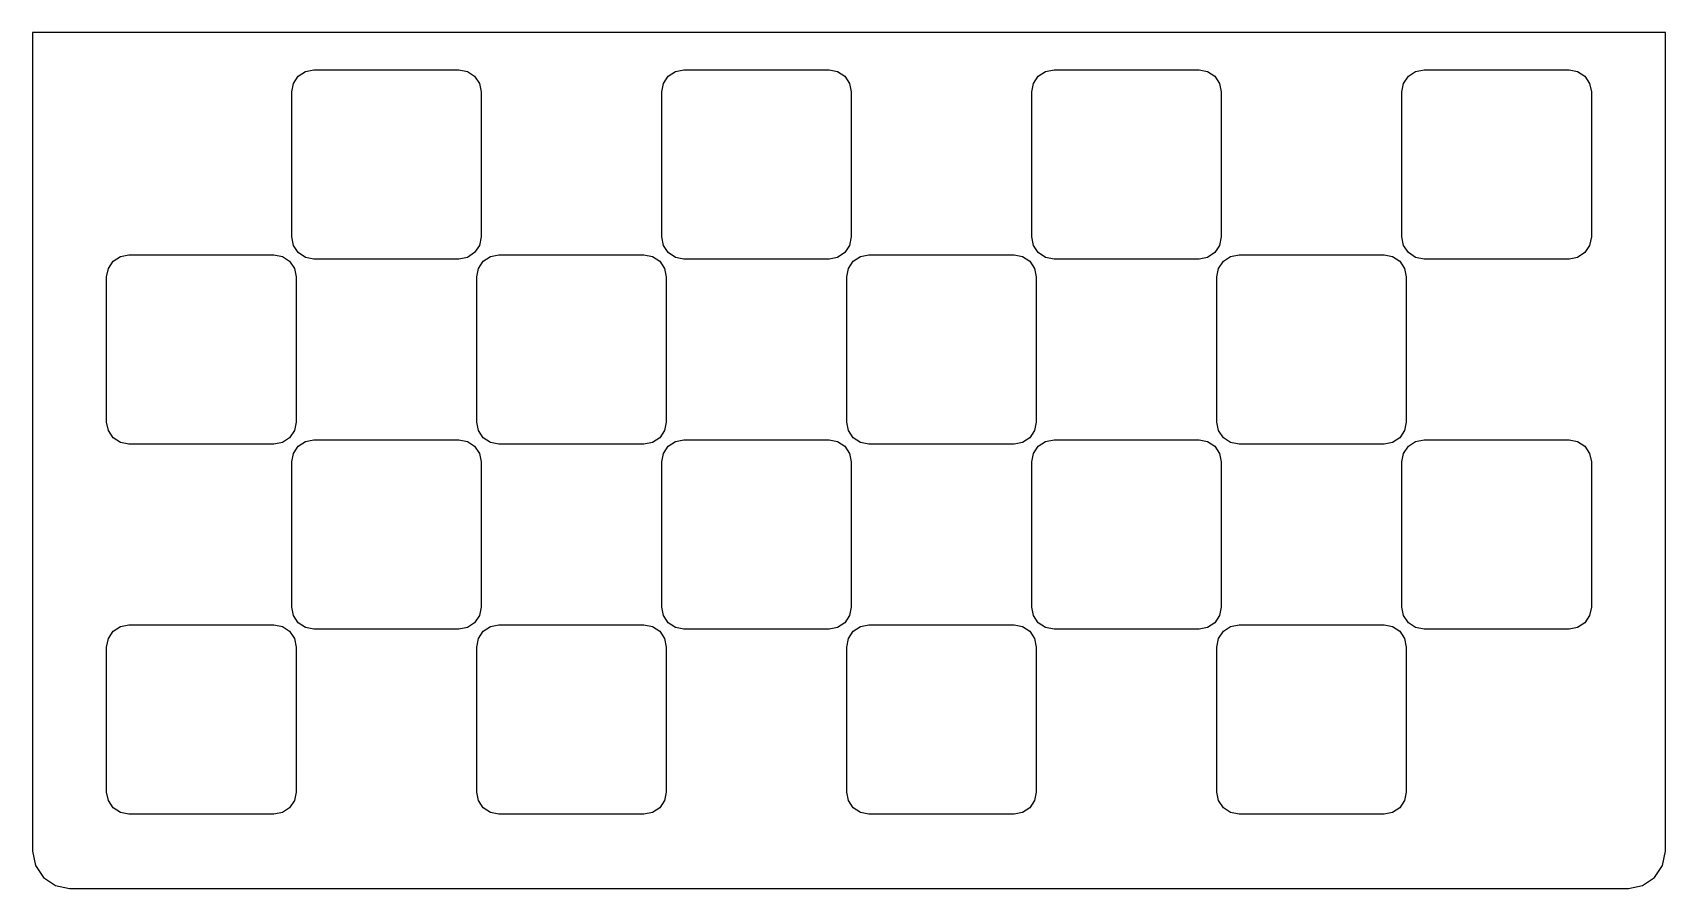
# Model space of a CAD drawing. Header units: metres. Extents: x -5 to 215, y -5 to 110.
import ezdxf

# ---------------------------------------------------------------- set-up
doc = ezdxf.new("R2010")
doc.units = ezdxf.units.M

msp = doc.modelspace()

# ---------------------------------------------------------------- linework, layer by layer
for p, q in [((215.3, 110.3), (-5.29999, 110.3)), ((-5.29999, 110.3), (-5.29999, -0.29999)), ((215.3, -0.29999), (215.3, 110.3)), ((29.9284, 103.448), (30.5787, 104.421)), ((30.5787, 104.421), (31.5519, 105.072)), ((31.5519, 105.072), (32.7, 105.3)), ((32.7, 105.3), (52.3, 105.3)), ((52.3, 105.3), (53.448, 105.072)), ((53.448, 105.072), (54.4213, 104.421)), ((54.4213, 104.421), (55.0716, 103.448)), ((79.9284, 103.448), (80.5787, 104.421)), ((80.5787, 104.421), (81.5519, 105.072)), ((81.5519, 105.072), (82.7, 105.3)), ((82.7, 105.3), (102.3, 105.3)), ((102.3, 105.3), (103.448, 105.072)), ((103.448, 105.072), (104.421, 104.421)), ((104.421, 104.421), (105.072, 103.448)), ((129.928, 103.448), (130.579, 104.421)), ((130.579, 104.421), (131.552, 105.072)), ((131.552, 105.072), (132.7, 105.3)), ((132.7, 105.3), (152.3, 105.3)), ((152.3, 105.3), (153.448, 105.072)), ((153.448, 105.072), (154.421, 104.421)), ((154.421, 104.421), (155.072, 103.448)), ((179.928, 103.448), (180.579, 104.421)), ((180.579, 104.421), (181.552, 105.072)), ((181.552, 105.072), (182.7, 105.3)), ((182.7, 105.3), (202.3, 105.3)), ((202.3, 105.3), (203.448, 105.072)), ((203.448, 105.072), (204.421, 104.421)), ((204.421, 104.421), (205.072, 103.448)), ((29.7, 102.3), (29.9284, 103.448)), ((29.7, 82.7), (29.7, 102.3)), ((55.0716, 103.448), (55.3, 102.3)), ((55.3, 102.3), (55.3, 82.7)), ((79.7, 102.3), (79.9284, 103.448)), ((79.7, 82.7), (79.7, 102.3)), ((105.072, 103.448), (105.3, 102.3)), ((105.3, 102.3), (105.3, 82.7)), ((129.7, 102.3), (129.928, 103.448)), ((129.7, 82.7), (129.7, 102.3)), ((155.072, 103.448), (155.3, 102.3)), ((155.3, 102.3), (155.3, 82.7)), ((179.7, 102.3), (179.928, 103.448)), ((179.7, 82.7), (179.7, 102.3)), ((205.072, 103.448), (205.3, 102.3)), ((205.3, 102.3), (205.3, 82.7)), ((29.9284, 81.5519), (29.7, 82.7)), ((55.3, 82.7), (55.0716, 81.5519)), ((79.9284, 81.5519), (79.7, 82.7)), ((105.3, 82.7), (105.072, 81.5519)), ((129.928, 81.5519), (129.7, 82.7)), ((155.3, 82.7), (155.072, 81.5519)), ((179.928, 81.5519), (179.7, 82.7)), ((205.3, 82.7), (205.072, 81.5519)), ((4.92836, 78.448), (5.57867, 79.4213)), ((5.57867, 79.4213), (6.55194, 80.0716)), ((6.55194, 80.0716), (7.7, 80.3)), ((7.7, 80.3), (27.3, 80.3)), ((27.3, 80.3), (28.448, 80.0716)), ((28.448, 80.0716), (29.4213, 79.4213)), ((29.4213, 79.4213), (30.0716, 78.448)), ((30.5787, 80.5787), (29.9284, 81.5519)), ((31.5519, 79.9284), (30.5787, 80.5787)), ((32.7, 79.7), (31.5519, 79.9284)), ((52.3, 79.7), (32.7, 79.7)), ((53.448, 79.9284), (52.3, 79.7)), ((54.4213, 80.5787), (53.448, 79.9284)), ((55.0716, 81.5519), (54.4213, 80.5787)), ((54.9284, 78.448), (55.5787, 79.4213)), ((55.5787, 79.4213), (56.5519, 80.0716)), ((56.5519, 80.0716), (57.7, 80.3)), ((57.7, 80.3), (77.3, 80.3)), ((77.3, 80.3), (78.448, 80.0716)), ((78.448, 80.0716), (79.4213, 79.4213)), ((79.4213, 79.4213), (80.0716, 78.448)), ((80.5787, 80.5787), (79.9284, 81.5519)), ((81.5519, 79.9284), (80.5787, 80.5787)), ((82.7, 79.7), (81.5519, 79.9284)), ((102.3, 79.7), (82.7, 79.7)), ((103.448, 79.9284), (102.3, 79.7)), ((104.421, 80.5787), (103.448, 79.9284)), ((105.072, 81.5519), (104.421, 80.5787)), ((104.928, 78.448), (105.579, 79.4213)), ((105.579, 79.4213), (106.552, 80.0716)), ((106.552, 80.0716), (107.7, 80.3)), ((107.7, 80.3), (127.3, 80.3)), ((127.3, 80.3), (128.448, 80.0716)), ((128.448, 80.0716), (129.421, 79.4213)), ((129.421, 79.4213), (130.072, 78.448)), ((130.579, 80.5787), (129.928, 81.5519)), ((131.552, 79.9284), (130.579, 80.5787)), ((132.7, 79.7), (131.552, 79.9284)), ((152.3, 79.7), (132.7, 79.7)), ((153.448, 79.9284), (152.3, 79.7)), ((154.421, 80.5787), (153.448, 79.9284)), ((155.072, 81.5519), (154.421, 80.5787)), ((154.928, 78.448), (155.579, 79.4213)), ((155.579, 79.4213), (156.552, 80.0716)), ((156.552, 80.0716), (157.7, 80.3)), ((157.7, 80.3), (177.3, 80.3)), ((177.3, 80.3), (178.448, 80.0716)), ((178.448, 80.0716), (179.421, 79.4213)), ((179.421, 79.4213), (180.072, 78.448)), ((180.579, 80.5787), (179.928, 81.5519)), ((181.552, 79.9284), (180.579, 80.5787)), ((182.7, 79.7), (181.552, 79.9284)), ((202.3, 79.7), (182.7, 79.7)), ((203.448, 79.9284), (202.3, 79.7)), ((204.421, 80.5787), (203.448, 79.9284)), ((205.072, 81.5519), (204.421, 80.5787)), ((4.7, 77.3), (4.92836, 78.448)), ((4.7, 57.7), (4.7, 77.3)), ((30.0716, 78.448), (30.3, 77.3)), ((30.3, 77.3), (30.3, 57.7)), ((54.7, 77.3), (54.9284, 78.448)), ((54.7, 57.7), (54.7, 77.3)), ((80.0716, 78.448), (80.3, 77.3)), ((80.3, 77.3), (80.3, 57.7)), ((104.7, 77.3), (104.928, 78.448)), ((104.7, 57.7), (104.7, 77.3)), ((130.072, 78.448), (130.3, 77.3)), ((130.3, 77.3), (130.3, 57.7)), ((154.7, 77.3), (154.928, 78.448)), ((154.7, 57.7), (154.7, 77.3)), ((180.072, 78.448), (180.3, 77.3)), ((180.3, 77.3), (180.3, 57.7)), ((4.92836, 56.5519), (4.7, 57.7)), ((30.3, 57.7), (30.0716, 56.5519)), ((54.9284, 56.5519), (54.7, 57.7)), ((80.3, 57.7), (80.0716, 56.5519)), ((104.928, 56.5519), (104.7, 57.7)), ((130.3, 57.7), (130.072, 56.5519)), ((154.928, 56.5519), (154.7, 57.7)), ((180.3, 57.7), (180.072, 56.5519)), ((5.57867, 55.5787), (4.92836, 56.5519)), ((6.55194, 54.9284), (5.57867, 55.5787)), ((29.4213, 55.5787), (28.448, 54.9284)), ((30.0716, 56.5519), (29.4213, 55.5787)), ((31.5519, 55.0716), (32.7, 55.3)), ((32.7, 55.3), (52.3, 55.3)), ((52.3, 55.3), (53.448, 55.0716)), ((55.5787, 55.5787), (54.9284, 56.5519)), ((56.5519, 54.9284), (55.5787, 55.5787)), ((79.4213, 55.5787), (78.448, 54.9284)), ((80.0716, 56.5519), (79.4213, 55.5787)), ((81.5519, 55.0716), (82.7, 55.3)), ((82.7, 55.3), (102.3, 55.3)), ((102.3, 55.3), (103.448, 55.0716)), ((105.579, 55.5787), (104.928, 56.5519)), ((106.552, 54.9284), (105.579, 55.5787)), ((129.421, 55.5787), (128.448, 54.9284)), ((130.072, 56.5519), (129.421, 55.5787)), ((131.552, 55.0716), (132.7, 55.3)), ((132.7, 55.3), (152.3, 55.3)), ((152.3, 55.3), (153.448, 55.0716)), ((155.579, 55.5787), (154.928, 56.5519)), ((156.552, 54.9284), (155.579, 55.5787)), ((179.421, 55.5787), (178.448, 54.9284)), ((180.072, 56.5519), (179.421, 55.5787)), ((181.552, 55.0716), (182.7, 55.3)), ((182.7, 55.3), (202.3, 55.3)), ((202.3, 55.3), (203.448, 55.0716)), ((7.7, 54.7), (6.55194, 54.9284)), ((27.3, 54.7), (7.7, 54.7)), ((28.448, 54.9284), (27.3, 54.7)), ((29.7, 52.3), (29.9284, 53.448)), ((29.9284, 53.448), (30.5787, 54.4213)), ((30.5787, 54.4213), (31.5519, 55.0716)), ((53.448, 55.0716), (54.4213, 54.4213)), ((54.4213, 54.4213), (55.0716, 53.448)), ((55.0716, 53.448), (55.3, 52.3)), ((57.7, 54.7), (56.5519, 54.9284)), ((77.3, 54.7), (57.7, 54.7)), ((78.448, 54.9284), (77.3, 54.7)), ((79.7, 52.3), (79.9284, 53.448)), ((79.9284, 53.448), (80.5787, 54.4213)), ((80.5787, 54.4213), (81.5519, 55.0716)), ((103.448, 55.0716), (104.421, 54.4213)), ((104.421, 54.4213), (105.072, 53.448)), ((105.072, 53.448), (105.3, 52.3)), ((107.7, 54.7), (106.552, 54.9284)), ((127.3, 54.7), (107.7, 54.7)), ((128.448, 54.9284), (127.3, 54.7)), ((129.7, 52.3), (129.928, 53.448)), ((129.928, 53.448), (130.579, 54.4213)), ((130.579, 54.4213), (131.552, 55.0716)), ((153.448, 55.0716), (154.421, 54.4213)), ((154.421, 54.4213), (155.072, 53.448)), ((155.072, 53.448), (155.3, 52.3)), ((157.7, 54.7), (156.552, 54.9284)), ((177.3, 54.7), (157.7, 54.7)), ((178.448, 54.9284), (177.3, 54.7)), ((179.7, 52.3), (179.928, 53.448)), ((179.928, 53.448), (180.579, 54.4213)), ((180.579, 54.4213), (181.552, 55.0716)), ((203.448, 55.0716), (204.421, 54.4213)), ((204.421, 54.4213), (205.072, 53.448)), ((205.072, 53.448), (205.3, 52.3)), ((29.7, 32.7), (29.7, 52.3)), ((55.3, 52.3), (55.3, 32.7)), ((79.7, 32.7), (79.7, 52.3)), ((105.3, 52.3), (105.3, 32.7)), ((129.7, 32.7), (129.7, 52.3)), ((155.3, 52.3), (155.3, 32.7)), ((179.7, 32.7), (179.7, 52.3)), ((205.3, 52.3), (205.3, 32.7)), ((29.9284, 31.5519), (29.7, 32.7)), ((30.5787, 30.5787), (29.9284, 31.5519)), ((55.0716, 31.5519), (54.4213, 30.5787)), ((55.3, 32.7), (55.0716, 31.5519)), ((79.9284, 31.5519), (79.7, 32.7)), ((80.5787, 30.5787), (79.9284, 31.5519)), ((105.072, 31.5519), (104.421, 30.5787)), ((105.3, 32.7), (105.072, 31.5519)), ((129.928, 31.5519), (129.7, 32.7)), ((130.579, 30.5787), (129.928, 31.5519)), ((155.072, 31.5519), (154.421, 30.5787)), ((155.3, 32.7), (155.072, 31.5519)), ((179.928, 31.5519), (179.7, 32.7)), ((180.579, 30.5787), (179.928, 31.5519)), ((205.072, 31.5519), (204.421, 30.5787)), ((205.3, 32.7), (205.072, 31.5519)), ((4.92836, 28.448), (5.57867, 29.4213)), ((5.57867, 29.4213), (6.55194, 30.0716)), ((6.55194, 30.0716), (7.7, 30.3)), ((7.7, 30.3), (27.3, 30.3)), ((27.3, 30.3), (28.448, 30.0716)), ((28.448, 30.0716), (29.4213, 29.4213)), ((29.4213, 29.4213), (30.0716, 28.448)), ((31.5519, 29.9284), (30.5787, 30.5787)), ((32.7, 29.7), (31.5519, 29.9284)), ((52.3, 29.7), (32.7, 29.7)), ((53.448, 29.9284), (52.3, 29.7)), ((54.4213, 30.5787), (53.448, 29.9284)), ((54.9284, 28.448), (55.5787, 29.4213)), ((55.5787, 29.4213), (56.5519, 30.0716)), ((56.5519, 30.0716), (57.7, 30.3)), ((57.7, 30.3), (77.3, 30.3)), ((77.3, 30.3), (78.448, 30.0716)), ((78.448, 30.0716), (79.4213, 29.4213)), ((79.4213, 29.4213), (80.0716, 28.448)), ((81.5519, 29.9284), (80.5787, 30.5787)), ((82.7, 29.7), (81.5519, 29.9284)), ((102.3, 29.7), (82.7, 29.7)), ((103.448, 29.9284), (102.3, 29.7)), ((104.421, 30.5787), (103.448, 29.9284)), ((104.928, 28.448), (105.579, 29.4213)), ((105.579, 29.4213), (106.552, 30.0716)), ((106.552, 30.0716), (107.7, 30.3)), ((107.7, 30.3), (127.3, 30.3)), ((127.3, 30.3), (128.448, 30.0716)), ((128.448, 30.0716), (129.421, 29.4213)), ((129.421, 29.4213), (130.072, 28.448)), ((131.552, 29.9284), (130.579, 30.5787)), ((132.7, 29.7), (131.552, 29.9284)), ((152.3, 29.7), (132.7, 29.7)), ((153.448, 29.9284), (152.3, 29.7)), ((154.421, 30.5787), (153.448, 29.9284)), ((154.928, 28.448), (155.579, 29.4213)), ((155.579, 29.4213), (156.552, 30.0716)), ((156.552, 30.0716), (157.7, 30.3)), ((157.7, 30.3), (177.3, 30.3)), ((177.3, 30.3), (178.448, 30.0716)), ((178.448, 30.0716), (179.421, 29.4213)), ((179.421, 29.4213), (180.072, 28.448)), ((181.552, 29.9284), (180.579, 30.5787)), ((182.7, 29.7), (181.552, 29.9284)), ((202.3, 29.7), (182.7, 29.7)), ((203.448, 29.9284), (202.3, 29.7)), ((204.421, 30.5787), (203.448, 29.9284)), ((4.7, 27.3), (4.92836, 28.448)), ((4.7, 7.7), (4.7, 27.3)), ((30.0716, 28.448), (30.3, 27.3)), ((30.3, 27.3), (30.3, 7.7)), ((54.7, 27.3), (54.9284, 28.448)), ((54.7, 7.7), (54.7, 27.3)), ((80.0716, 28.448), (80.3, 27.3)), ((80.3, 27.3), (80.3, 7.7)), ((104.7, 27.3), (104.928, 28.448)), ((104.7, 7.7), (104.7, 27.3)), ((130.072, 28.448), (130.3, 27.3)), ((130.3, 27.3), (130.3, 7.7)), ((154.7, 27.3), (154.928, 28.448)), ((154.7, 7.7), (154.7, 27.3)), ((180.072, 28.448), (180.3, 27.3)), ((180.3, 27.3), (180.3, 7.7)), ((4.92836, 6.55194), (4.7, 7.7)), ((30.3, 7.7), (30.0716, 6.55194)), ((54.9284, 6.55194), (54.7, 7.7)), ((80.3, 7.7), (80.0716, 6.55194)), ((104.928, 6.55194), (104.7, 7.7)), ((130.3, 7.7), (130.072, 6.55194)), ((154.928, 6.55194), (154.7, 7.7)), ((180.3, 7.7), (180.072, 6.55194)), ((5.57867, 5.57867), (4.92836, 6.55194)), ((6.55194, 4.92836), (5.57867, 5.57867)), ((7.7, 4.7), (6.55194, 4.92836)), ((27.3, 4.7), (7.7, 4.7)), ((28.448, 4.92836), (27.3, 4.7)), ((29.4213, 5.57867), (28.448, 4.92836)), ((30.0716, 6.55194), (29.4213, 5.57867)), ((55.5787, 5.57867), (54.9284, 6.55194)), ((56.5519, 4.92836), (55.5787, 5.57867)), ((57.7, 4.7), (56.5519, 4.92836)), ((77.3, 4.7), (57.7, 4.7)), ((78.448, 4.92836), (77.3, 4.7)), ((79.4213, 5.57867), (78.448, 4.92836)), ((80.0716, 6.55194), (79.4213, 5.57867)), ((105.579, 5.57867), (104.928, 6.55194)), ((106.552, 4.92836), (105.579, 5.57867)), ((107.7, 4.7), (106.552, 4.92836)), ((127.3, 4.7), (107.7, 4.7)), ((128.448, 4.92836), (127.3, 4.7)), ((129.421, 5.57867), (128.448, 4.92836)), ((130.072, 6.55194), (129.421, 5.57867)), ((155.579, 5.57867), (154.928, 6.55194)), ((156.552, 4.92836), (155.579, 5.57867)), ((157.7, 4.7), (156.552, 4.92836)), ((177.3, 4.7), (157.7, 4.7)), ((178.448, 4.92836), (177.3, 4.7)), ((179.421, 5.57867), (178.448, 4.92836)), ((180.072, 6.55194), (179.421, 5.57867)), ((-5.29999, -0.29999), (-4.91939, -2.21341)), ((214.919, -2.21341), (215.3, -0.29999)), ((-4.91939, -2.21341), (-3.83553, -3.83553)), ((-3.83553, -3.83553), (-2.21341, -4.91939)), ((212.213, -4.91939), (213.836, -3.83553)), ((213.836, -3.83553), (214.919, -2.21341)), ((-2.21341, -4.91939), (-0.29999, -5.29999)), ((-0.29999, -5.29999), (210.3, -5.29999)), ((210.3, -5.29999), (212.213, -4.91939))]:
    msp.add_line(p, q)

doc.saveas('drawing.dxf')
